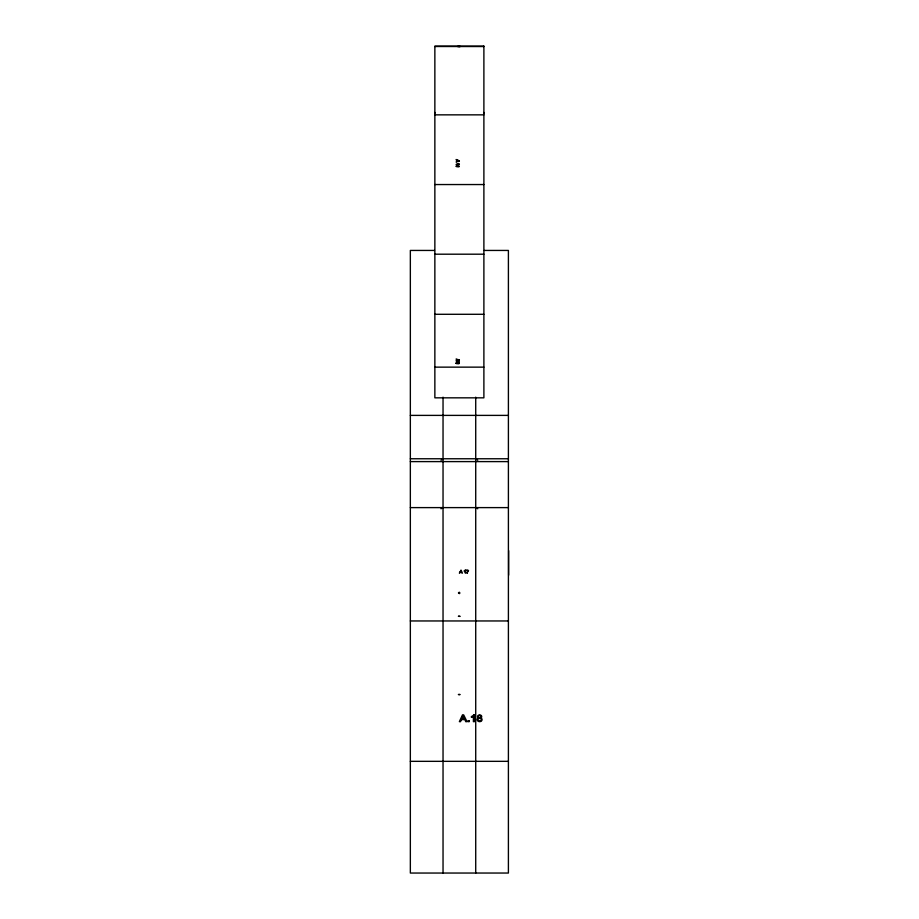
<?xml version="1.0" encoding="UTF-8"?>
<svg xmlns="http://www.w3.org/2000/svg" width="919" height="919" viewBox="0 0 919 919"><rect width="100%" height="100%" fill="white"/><g stroke="black" fill="none" stroke-linecap="round" stroke-linejoin="round"><path stroke-width="1.38" d="M434.859 113.267L434.859 112.44M483.888 113.267L483.888 112.44M457.696 166.201L456.387 166.052M456.054 363.304L459.328 363.085M456.433 165.925C454.112 166.707 461.12 167.499 458.96 165.868M458.891 166.465L457.651 165.937M458.926 363.453L456.502 363.453M456.444 363.143L458.96 363.12M440.994 460.224L443.038 458.765M440.994 508.758L443.038 507.61M459.086 363.637L456.123 363.487M458.926 160.756L457.444 161.193L457.444 160.285L458.34 160.561A4.204 3.446 0 0 0 459.029 160.733M458.926 359.834L457.444 360.122L458.34 359.72A4.204 2.183 0 0 0 459.029 359.823M434.859 46.501L483.888 46.536M434.859 114.852L483.888 114.852M434.859 184.547L483.888 184.547M434.503 250.439L410.345 250.439L410.345 873.05L508.402 873.039L508.402 250.439L484.244 250.439M434.859 254.195L483.888 254.195M434.859 314.287L483.888 314.287M458.661 361.983L456.1 362.189L459.385 362.052A2.022 1.045 0 0 1 458.604 361.558M434.859 367.141L483.888 367.141M410.345 415.388L508.402 415.388M410.345 458.765L508.402 458.765M410.345 461.602L508.402 461.602M410.345 507.61L508.402 507.61M468.035 570.55L466.438 570.194L468.552 570.481A4.825 4.434 0 0 0 467.334 573.157M467.311 573.157L466.898 573.157A4.595 4.227 0 0 1 468.07 570.573M410.345 620.957L508.402 620.957M473.756 714.821L474.399 714.821L474.399 721.668L473.4 721.668L473.4 716.338A6.226 5.192 0 0 1 471.39 717.325L471.39 716.533A5.043 4.204 0 0 0 473.802 714.856M410.345 761.334L508.402 761.334M457.26 46.49L459.374 46.49M475.72 507.61L477.754 508.758M475.72 458.765L477.754 460.224M463.153 715.867L464.486 718.865L461.717 718.865L462.556 716.992A10.5 8.765 0 0 0 463.05 715.568M460.878 570.561L461.418 571.928L460.316 571.928L460.649 571.101A4.204 3.86 0 0 0 460.844 570.469M508.655 550.653L508.655 575.168M475.72 397.169L475.72 415.02M475.72 415.342L475.72 873.05M443.038 397.169L443.038 415.02M443.038 415.342L443.038 873.05M478.443 718.049A2.068 1.723 0 0 1 478.098 715.499A2.068 1.723 0 0 1 481.177 715.487A2.068 1.723 0 0 1 480.867 718.038M480.867 717.877A2.424 2.022 0 0 1 481.487 720.944A2.424 2.022 0 0 1 477.765 720.921A2.424 2.022 0 0 1 478.443 717.865M458.225 163.536A2.493 2.045 0 0 0 458.65 164.099L456.1 164.444L459.385 164.237A2.022 1.654 0 0 1 458.604 163.456M458.478 592.973C460.649 595.156 459.879 590.676 458.501 592.87M458.478 616.293L460.109 616.373L458.489 616.258M458.558 46.455L460.189 46.501L458.558 46.455M458.466 694.534L460.097 694.557L458.466 694.511M460.189 572.25L459.374 573.157L461.085 570.159L462.429 573.157L460.189 572.25M461.407 719.6L460.511 721.668L459.362 721.668L462.498 714.856L463.658 714.856L467.001 721.668L465.772 721.668L464.819 719.6L461.407 719.6M459.374 160.928L456.1 162.02L457.099 161.307L456.1 159.515L459.374 160.928M459.374 359.949L456.1 360.639L457.099 360.191L456.1 359.053L459.374 359.949M483.888 46.145L434.859 46.134L434.859 397.835L483.888 397.835L483.888 46.134M465.382 570.148L465.129 570.148A2.022 1.849 0 0 1 464.164 570.86L464.187 571.25A2.493 2.286 0 0 0 464.98 570.802L465.382 573.157L465.382 570.148M469.161 720.714L468.024 720.714L468.024 721.668L469.161 721.668L469.161 720.714M478.799 720.921A1.689 1.413 0 0 0 481.338 719.726A1.689 1.413 0 0 0 478.822 718.486A1.689 1.413 0 0 0 478.799 720.921M478.96 717.532A1.321 1.103 0 0 0 480.97 716.602A1.321 1.103 0 0 0 478.994 715.614A1.321 1.103 0 0 0 478.96 717.532"/></g></svg>
